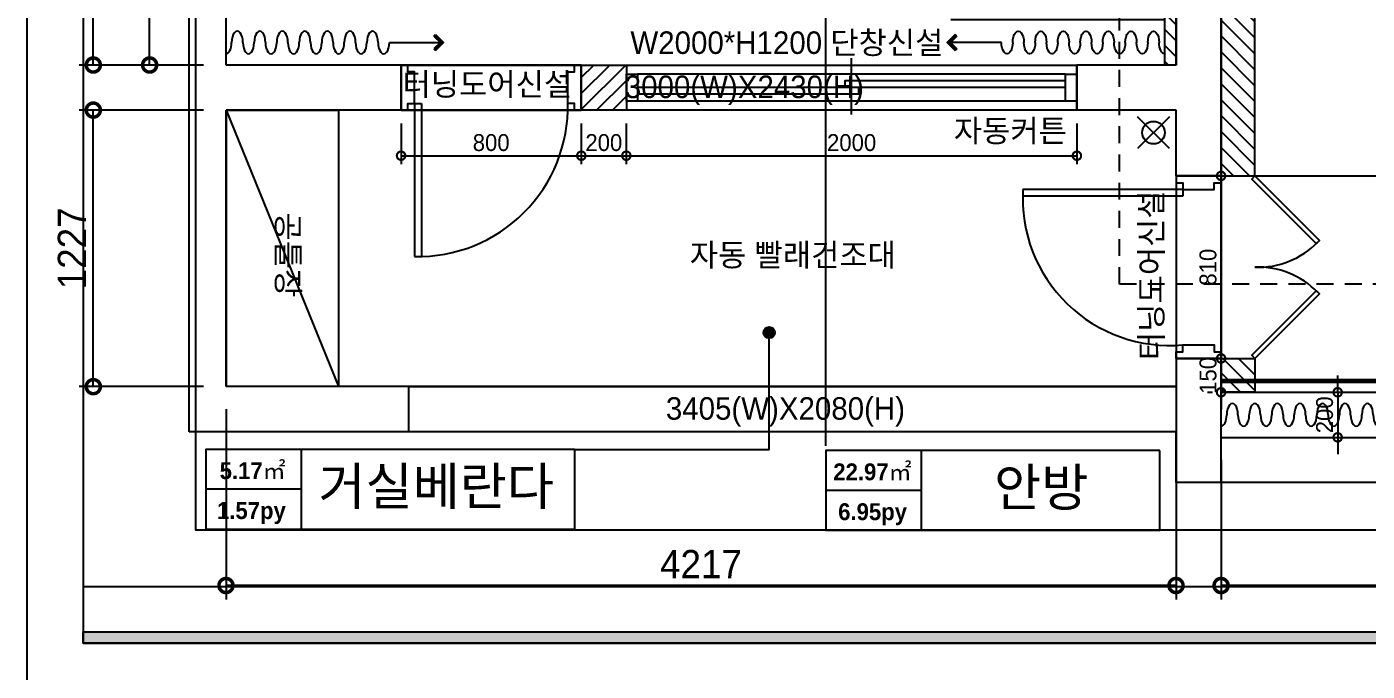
# Model space of a CAD drawing. Header units: inches. Extents: x -53835 to 52744, y -79586 to -50910.
# Drawn here: x -10292 to -4342, y -66135 to -63275 of the extents above; entities that cross this region are included whole.
import ezdxf
from ezdxf.enums import TextEntityAlignment as Align

# ---------------------------------------------------------------- set-up
doc = ezdxf.new("R2010")
doc.units = ezdxf.units.IN
doc.header["$LTSCALE"] = 50
doc.header["$MEASUREMENT"] = 0
doc.linetypes.add('HID', pattern=[2.5, 1.5, -1])
for name, color, linetype in [('0-ELC TEXT', 7, 'Continuous'), ('01. F-소품', 3, 'Continuous'), ('03-TEXT', 3, 'Continuous'), ('03-WAL NEW', 3, 'Continuous'), ('06-FUR', 6, 'Continuous'), ('06-LIGHT', 4, 'Continuous'), ('07-DIM WAL', 5, 'Continuous'), ('3.기호.계단선', 30, 'Continuous'), ('FORM(YOURNAME)-1', 1, 'Continuous'), ('FORM(YOURNAME)-11', 1, 'Continuous'), ('도면층2', 2, 'Continuous'), ('도면층4', 4, 'Continuous'), ('도면층5', 5, 'Continuous')]:
    doc.layers.add(name, color=color, linetype=linetype)
doc.styles.add('YOURNAME', font='HY울릉도M.TTF')
doc.styles.add('넥슨고딕', font='NEXONLv1GothicBold.ttf')
doc.styles.add('스타일1', font='HY울릉도M.TTF')
doc.styles.add('코레일둥고', font='Korail_Round_Gothic_Medium.ttf')
doc.dimstyles.new('30', dxfattribs={"dimscale": 30, "dimtxt": 2.5, "dimasz": 2.5, "dimexe": 1.25, "dimexo": 2, "dimtad": 1, "dimdec": 0, "dimtxsty": '스타일1', "dimblk": 'DOTSMALL', "dimcen": 2.5, "dimclrd": 1, "dimclre": 1, "dimclrt": 2, "dimadec": 0, "dimazin": 0, "dimtfac": 1, "dimtix": 1, "dimtmove": 0, "dimatfit": 3, "dimldrblk": 'DOTSMALL', "dimfxl": 1.25, "dimarcsym": 0})
doc.dimstyles.new('50', dxfattribs={"dimscale": 50, "dimtxt": 2.5, "dimasz": 2.5, "dimexe": 1.25, "dimexo": 2, "dimtad": 1, "dimtxsty": '스타일1', "dimblk": 'DOTSMALL', "dimcen": 2.5, "dimclrd": 1, "dimclre": 1, "dimclrt": 2, "dimadec": 0, "dimazin": 0, "dimtfac": 1, "dimtix": 1, "dimtmove": 0, "dimatfit": 3, "dimldrblk": 'DOTSMALL', "dimfxl": 1.25, "dimarcsym": 0})
pattern_1 = [(315, (-4561.74, -131353.64), (35.35534, 35.35534), [])]

# ---------------------------------------------------------------- blocks, each defined once
blk = doc.blocks.new('FORM-ELEVATION')
at = {"layer": 'FORM(YOURNAME)-11'}
h = blk.add_hatch(color=256, dxfattribs=at)
h.dxf.hatch_style = 1
h.paths.add_polyline_path([(-10309, 35708), (71691, 35708), (71691, 35508), (-10309, 35508)])
h.paths.add_polyline_path([(-10309, -21492), (71691, -21492), (71691, -21692), (-10309, -21692)])
at = {"layer": 'Defpoints', "color": 158}
blk.add_line((62481, -20692), (-10309, -20692), dxfattribs=at)
for points in [[(-10309, -21692), (71691, -21692), (71691, 35708), (-10309, 35708)], [(-8309, 33708), (61071, 33708), (61071, -19692), (-8309, -19692)]]:
    blk.add_lwpolyline(points, close=True, dxfattribs=at)
at = {"layer": 'FORM(YOURNAME)-11', "color": 250}
blk.add_lwpolyline([(-11309, -22692), (72691, -22692), (72691, 36708), (-11309, 36708)], close=True, dxfattribs=at)
at = {"layer": 'FORM(YOURNAME)-11'}
blk.add_lwpolyline([(-10309, -21492), (71691, -21492), (71691, -21692), (-10309, -21692)], close=True, dxfattribs=at)
at = {"layer": 'FORM(YOURNAME)-11', "color": 3, "style": 'YOURNAME'}
for tag, height, p in [('1', 450, (71041, -1219)), ('2', 450, (71041, -1863)), ('3', 450, (71041, -3150)), ('4', 450, (71041, -5081)), ('5', 515, (71041, -7398)), ('6', 515, (71041, -9650)), ('7', 515, (71041, -11903)), ('8', 515, (71041, -14155)), ('9', 515, (71041, -16408)), ('10', 515, (66791, -18596)), ('11', 515, (71041, -18660)), ('12', 515, (66791, -20848)), ('13', 515, (71041, -20848))]:
    blk.add_attdef(tag, text='', height=height, dxfattribs=at).set_placement(p, align=Align.MIDDLE_RIGHT)
blk = doc.blocks.new('vudauseh')
for p, q in [((-49483.3, -64902.5), (-49624.7, -65044)), ((-49483.3, -65044), (-49624.7, -64902.5))]:
    blk.add_line(p, q)
blk.add_circle((-49554, -64973.2), 50)
at = {"layer": '도면층2'}
for p, q in [((-53835, -66300.2), (-53835, -55341.2)), ((-53671, -64673.2), (-53671, -58000.2)), ((-49254, -65165.2), (-49254, -60605.2)), ((-49454, -64673.2), (-49454, -60760.2)), ((-52893.9, -64673.2), (-53671, -64673.2)), ((-52893.9, -64873.2), (-52893.9, -64673.2)), ((-49454, -64673.2), (-49894, -64673.2)), ((-49894, -64873.2), (-49894, -64673.2)), ((-53671, -66100.2), (-53671, -64873.2)), ((-52893.9, -64873.2), (-53671, -64873.2)), ((-49454, -64873.2), (-49894, -64873.2)), ((-49454, -65165.2), (-49454, -64873.2)), ((-49454, -65165.2), (-49254, -65165.2)), ((-49454, -65975.2), (-49254, -65975.2)), ((-49454, -65975.2), (-49454, -66100.2)), ((-49254, -66500.2), (-49254, -65975.2)), ((-49454, -66100.2), (-53671, -66100.2)), ((-49454, -66300.2), (-53835, -66300.2)), ((-49454, -66525.2), (-49454, -66300.2)), ((-49254, -66525.2), (-49454, -66525.2))]:
    blk.add_line(p, q, dxfattribs=at)
at = {"layer": '도면층4'}
for p, q in [((-49894, -64673.2), (-49894, -64873.2)), ((-49454, -65165.2), (-49254, -65165.2)), ((-49254, -65975.2), (-49454, -65975.2)), ((-49454, -65975.2), (-49254, -65975.2)), ((-43835, -66525.2), (-49254, -66525.2))]:
    blk.add_line(p, q, dxfattribs=at)
for points in [[(-49894, -64873.2), (-52893.9, -64873.2), (-52893.9, -64673.2), (-49894, -64673.2)], [(-49254, -66325.2), (-43835, -66325.2), (-43835, -66525.2), (-49254, -66525.2)]]:
    blk.add_lwpolyline(points, close=True, dxfattribs=at)
at = {"layer": '0-ELC TEXT', "style": '코레일둥고'}
blk.add_text('3000(W)X2430(H)', height=100, dxfattribs=at).set_placement((-51900.8, -64820))
blk = doc.blocks.new('_DOTSMALL')
at = {"color": 0, "linetype": 'ByBlock', "const_width": 0.5}
blk.add_lwpolyline([(-0.0625, 0, 1), (0.0625, 0, 1)], format="xyb", close=True, dxfattribs=at)
blk = doc.blocks.new('*D177')
at = {"layer": '07-DIM WAL', "color": 1, "lineweight": -2, "transparency": 16777216}
for p, q in [((-4990.4, -65197), (-4990.4, -65817)), ((428.6, -65197), (428.6, -65817)), ((428.6, -65754.5), (-4990.4, -65754.5))]:
    blk.add_line(p, q, dxfattribs=at)
at = {"layer": 'Defpoints', "color": 0, "transparency": 16777216}
for p in [(-4990.4, -65097), (428.6, -65097), (-4990.4, -65754.5)]:
    blk.add_point(p, dxfattribs=at)
at = {"layer": '07-DIM WAL', "color": 1, "lineweight": -2, "transparency": 16777216, "xscale": 125, "yscale": 125, "zscale": 125, "rotation": 180}
blk.add_blockref('_DOTSMALL', (-4990.4, -65754.5), dxfattribs=at)
at = {"layer": '07-DIM WAL', "color": 1, "lineweight": -2, "transparency": 16777216, "xscale": 125, "yscale": 125, "zscale": 125}
blk.add_blockref('_DOTSMALL', (428.6, -65754.5), dxfattribs=at)
at = {"layer": '07-DIM WAL', "color": 2, "transparency": 16777216, "insert": (-2280.9, -65658.3), "char_height": 125, "attachment_point": 5, "style": '스타일1'}
blk.add_mtext('5419', dxfattribs=at)
blk = doc.blocks.new('*D178')
at = {"layer": '07-DIM WAL', "color": 1, "lineweight": -2, "transparency": 16777216}
for p, q in [((-9407.4, -64972), (-9407.4, -65817)), ((-5190.4, -64972), (-5190.4, -65817)), ((-5190.4, -65754.5), (-9407.4, -65754.5))]:
    blk.add_line(p, q, dxfattribs=at)
at = {"layer": 'Defpoints', "color": 0, "transparency": 16777216}
for p in [(-9407.4, -64872), (-5190.4, -64872), (-9407.4, -65754.5)]:
    blk.add_point(p, dxfattribs=at)
at = {"layer": '07-DIM WAL', "color": 1, "lineweight": -2, "transparency": 16777216, "xscale": 125, "yscale": 125, "zscale": 125, "rotation": 180}
blk.add_blockref('_DOTSMALL', (-9407.4, -65754.5), dxfattribs=at)
at = {"layer": '07-DIM WAL', "color": 1, "lineweight": -2, "transparency": 16777216, "xscale": 125, "yscale": 125, "zscale": 125}
blk.add_blockref('_DOTSMALL', (-5190.4, -65754.5), dxfattribs=at)
at = {"layer": '07-DIM WAL', "color": 2, "transparency": 16777216, "insert": (-7298.9, -65659.3), "char_height": 125, "attachment_point": 5, "style": '스타일1'}
blk.add_mtext('4217', dxfattribs=at)
blk = doc.blocks.new('*D179')
at = {"layer": '07-DIM WAL', "color": 1, "lineweight": -2, "transparency": 16777216}
for p, q in [((-9507.4, -63645), (-10058.9, -63645)), ((-9996.4, -64872), (-9996.4, -63645)), ((-9507.4, -64872), (-10058.9, -64872))]:
    blk.add_line(p, q, dxfattribs=at)
at = {"layer": 'Defpoints', "color": 0, "transparency": 16777216}
for p in [(-9996.4, -63645), (-9407.4, -63645), (-9407.4, -64872)]:
    blk.add_point(p, dxfattribs=at)
at = {"layer": '07-DIM WAL', "color": 1, "lineweight": -2, "transparency": 16777216, "xscale": 125, "yscale": 125, "zscale": 125}
for p, rotation in [((-9996.4, -63645), 90), ((-9996.4, -64872), 270)]:
    blk.add_blockref('_DOTSMALL', p, dxfattribs=dict(at, rotation=rotation))
at = {"layer": '07-DIM WAL', "color": 2, "transparency": 16777216, "insert": (-10091.5, -64258.5), "char_height": 125, "attachment_point": 5, "rotation": 90, "style": '스타일1'}
blk.add_mtext('1227', dxfattribs=at)
blk = doc.blocks.new('*D180')
at = {"layer": '07-DIM WAL', "color": 1, "lineweight": -2, "transparency": 16777216}
for p, q in [((-9507.4, -56772), (-10058.9, -56772)), ((-9996.4, -63445), (-9996.4, -56772)), ((-9507.4, -63445), (-10058.9, -63445))]:
    blk.add_line(p, q, dxfattribs=at)
at = {"layer": 'Defpoints', "color": 0, "transparency": 16777216}
for p in [(-9996.4, -56772), (-9407.4, -56772), (-9407.4, -63445)]:
    blk.add_point(p, dxfattribs=at)
at = {"layer": '07-DIM WAL', "color": 1, "lineweight": -2, "transparency": 16777216, "xscale": 125, "yscale": 125, "zscale": 125}
for p, rotation in [((-9996.4, -56772), 90), ((-9996.4, -63445), 270)]:
    blk.add_blockref('_DOTSMALL', p, dxfattribs=dict(at, rotation=rotation))
at = {"layer": '07-DIM WAL', "color": 2, "transparency": 16777216, "insert": (-10092.7, -60108.5), "char_height": 125, "attachment_point": 5, "rotation": 90, "style": '스타일1'}
blk.add_mtext('6673', dxfattribs=at)
blk = doc.blocks.new('*D145')
at = {"layer": '07-DIM WAL', "color": 1, "lineweight": -2, "transparency": 16777216}
for p, q in [((-9507.4, -59532), (-9808.9, -59532)), ((-9746.4, -63445), (-9746.4, -59532)), ((-9507.4, -63445), (-9808.9, -63445))]:
    blk.add_line(p, q, dxfattribs=at)
at = {"layer": 'Defpoints', "color": 0, "transparency": 16777216}
for p in [(-9746.4, -59532), (-9407.4, -59532), (-9407.4, -63445)]:
    blk.add_point(p, dxfattribs=at)
at = {"layer": '07-DIM WAL', "color": 1, "lineweight": -2, "transparency": 16777216, "xscale": 125, "yscale": 125, "zscale": 125}
for p, rotation in [((-9746.4, -59532), 90), ((-9746.4, -63445), 270)]:
    blk.add_blockref('_DOTSMALL', p, dxfattribs=dict(at, rotation=rotation))
at = {"layer": '07-DIM WAL', "color": 2, "transparency": 16777216, "insert": (-9842.7, -61488.5), "char_height": 125, "attachment_point": 5, "rotation": 90, "style": '스타일1'}
blk.add_mtext('3913', dxfattribs=at)
blk = doc.blocks.new('*D216')
at = {"layer": '07-DIM WAL', "color": 1, "lineweight": -2, "transparency": 16777216}
for p, q in [((-8630.3, -63705), (-8630.3, -63884.9)), ((-7830.3, -63705), (-7830.3, -63884.9)), ((-8630.3, -63847.4), (-7830.3, -63847.4))]:
    blk.add_line(p, q, dxfattribs=at)
at = {"layer": 'Defpoints', "color": 0, "transparency": 16777216}
for p in [(-8630.3, -63645), (-7830.3, -63645), (-7830.3, -63847.4)]:
    blk.add_point(p, dxfattribs=at)
at = {"layer": '07-DIM WAL', "color": 1, "lineweight": -2, "transparency": 16777216, "xscale": 75, "yscale": 75, "zscale": 75, "rotation": 180}
blk.add_blockref('_DOTSMALL', (-8630.3, -63847.4), dxfattribs=at)
at = {"layer": '07-DIM WAL', "color": 1, "lineweight": -2, "transparency": 16777216, "xscale": 75, "yscale": 75, "zscale": 75}
blk.add_blockref('_DOTSMALL', (-7830.3, -63847.4), dxfattribs=at)
at = {"layer": '07-DIM WAL', "color": 2, "transparency": 16777216, "insert": (-8230.3, -63789.6), "char_height": 75, "attachment_point": 5, "style": '스타일1'}
blk.add_mtext('800', dxfattribs=at)
blk = doc.blocks.new('*D217')
at = {"layer": '07-DIM WAL', "color": 1, "lineweight": -2, "transparency": 16777216}
for p, q in [((-7830.3, -63705), (-7830.3, -63884.9)), ((-7630.4, -63705), (-7630.4, -63884.9)), ((-7905.3, -63847.4), (-7555.4, -63847.4))]:
    blk.add_line(p, q, dxfattribs=at)
at = {"layer": 'Defpoints', "color": 0, "transparency": 16777216}
for p in [(-7830.3, -63645), (-7630.4, -63645), (-7630.4, -63847.4)]:
    blk.add_point(p, dxfattribs=at)
at = {"layer": '07-DIM WAL', "color": 1, "lineweight": -2, "transparency": 16777216, "xscale": 75, "yscale": 75, "zscale": 75}
blk.add_blockref('_DOTSMALL', (-7830.3, -63847.4), dxfattribs=at)
at = {"layer": '07-DIM WAL', "color": 1, "lineweight": -2, "transparency": 16777216, "xscale": 75, "yscale": 75, "zscale": 75, "rotation": 180}
blk.add_blockref('_DOTSMALL', (-7630.4, -63847.4), dxfattribs=at)
at = {"layer": '07-DIM WAL', "color": 2, "transparency": 16777216, "insert": (-7730.3, -63789.6), "char_height": 75, "attachment_point": 5, "style": '스타일1'}
blk.add_mtext('200', dxfattribs=at)
blk = doc.blocks.new('*D218')
at = {"layer": '07-DIM WAL', "color": 1, "lineweight": -2, "transparency": 16777216}
for p, q in [((-7630.4, -63705), (-7630.4, -63884.9)), ((-5630.4, -63705), (-5630.4, -63884.9)), ((-7630.4, -63847.4), (-5630.4, -63847.4))]:
    blk.add_line(p, q, dxfattribs=at)
at = {"layer": 'Defpoints', "color": 0, "transparency": 16777216}
for p in [(-7630.4, -63645), (-5630.4, -63645), (-5630.4, -63847.4)]:
    blk.add_point(p, dxfattribs=at)
at = {"layer": '07-DIM WAL', "color": 1, "lineweight": -2, "transparency": 16777216, "xscale": 75, "yscale": 75, "zscale": 75, "rotation": 180}
blk.add_blockref('_DOTSMALL', (-7630.4, -63847.4), dxfattribs=at)
at = {"layer": '07-DIM WAL', "color": 1, "lineweight": -2, "transparency": 16777216, "xscale": 75, "yscale": 75, "zscale": 75}
blk.add_blockref('_DOTSMALL', (-5630.4, -63847.4), dxfattribs=at)
at = {"layer": '07-DIM WAL', "color": 2, "transparency": 16777216, "insert": (-6630.4, -63789.6), "char_height": 75, "attachment_point": 5, "style": '스타일1'}
blk.add_mtext('2000', dxfattribs=at)
blk = doc.blocks.new('*D230')
at = {"layer": '07-DIM WAL', "color": 1, "lineweight": -2, "transparency": 16777216}
for p, q in [((-4472.8, -64897), (-4472.8, -64822)), ((-4780.4, -64897), (-4435.3, -64897)), ((-4472.8, -64897), (-4472.8, -65097)), ((-4780.4, -65097), (-4435.3, -65097)), ((-4472.8, -65097), (-4472.8, -65172))]:
    blk.add_line(p, q, dxfattribs=at)
at = {"layer": 'Defpoints', "color": 0, "transparency": 16777216}
for p in [(-4840.4, -64897), (-4840.4, -65097), (-4472.8, -65097)]:
    blk.add_point(p, dxfattribs=at)
at = {"layer": '07-DIM WAL', "color": 1, "lineweight": -2, "transparency": 16777216, "xscale": 75, "yscale": 75, "zscale": 75}
for p, rotation in [((-4472.8, -64897), 270), ((-4472.8, -65097), 90)]:
    blk.add_blockref('_DOTSMALL', p, dxfattribs=dict(at, rotation=rotation))
at = {"layer": '07-DIM WAL', "color": 2, "transparency": 16777216, "insert": (-4530.6, -64997), "char_height": 75, "attachment_point": 5, "rotation": 90, "style": '스타일1'}
blk.add_mtext('200', dxfattribs=at)
blk = doc.blocks.new('FFSFDF')
at = {"layer": '01. F-소품'}
blk.add_hatch(color=8, dxfattribs=at).paths.add_polyline_path([(1567672.9, 1746751.1), (1567679.9, 1746744.1), (1567715.3, 1746779.4), (1567679.9, 1746814.8), (1567672.9, 1746807.7), (1567701.2, 1746779.4)])
at = {"layer": '01. F-소품', "color": 8}
for p, q in [((1567672.9, 1746807.7), (1567679.9, 1746814.8)), ((1567474.8, 1746779.4), (1567701.2, 1746779.4)), ((1567672.9, 1746751.1), (1567679.9, 1746744.1))]:
    blk.add_line(p, q, dxfattribs=at)
for points in [[(1567672.9, 1746807.7), (1567701.2, 1746779.4), (1567672.9, 1746751.1)], [(1567679.9, 1746814.8), (1567715.3, 1746779.4), (1567679.9, 1746744.1)]]:
    blk.add_lwpolyline(points, dxfattribs=at)
for centre, start_param, end_param in [((1566799.8, 1746779.4), 1.570796, 4.712389), ((1566899.8, 1746779.4), 1.570796, 4.712389), ((1566999.8, 1746779.4), 1.570796, 4.712389), ((1567099.8, 1746779.4), 1.570796, 4.712389), ((1567199.8, 1746779.4), 1.570796, 4.712389), ((1567299.8, 1746779.4), 1.570796, 4.712389), ((1567399.8, 1746779.4), 1.570796, 4.712389), ((1566749.8, 1746779.4), 6.283185, 7.853982), ((1566849.8, 1746779.4), 4.712389, 7.853982), ((1566949.8, 1746779.4), 4.712389, 7.853982), ((1567049.8, 1746779.4), 4.712389, 7.853982), ((1567149.8, 1746779.4), 4.712389, 7.853982), ((1567249.8, 1746779.4), 4.712389, 7.853982), ((1567349.8, 1746779.4), 4.712389, 7.853982), ((1567449.8, 1746779.4), 4.712389, 7.853982)]:
    blk.add_ellipse(centre, major_axis=(0, -50), ratio=0.5, start_param=start_param, end_param=end_param, dxfattribs=at)
blk = doc.blocks.new('*D276')
at = {"layer": '07-DIM WAL', "color": 1, "lineweight": -2, "transparency": 16777216}
for p, q in [((-5050.4, -59377), (-5027.9, -59377)), ((-4990.4, -59377), (-4990.4, -63937)), ((-5050.4, -63937), (-5027.9, -63937))]:
    blk.add_line(p, q, dxfattribs=at)
at = {"layer": 'Defpoints', "color": 0, "transparency": 16777216}
for p in [(-4990.4, -59377), (-4990.4, -63937), (-4990.4, -63937)]:
    blk.add_point(p, dxfattribs=at)
at = {"layer": '07-DIM WAL', "color": 1, "lineweight": -2, "transparency": 16777216, "xscale": 75, "yscale": 75, "zscale": 75}
for p, rotation in [((-4990.4, -59377), 90), ((-4990.4, -63937), 270)]:
    blk.add_blockref('_DOTSMALL', p, dxfattribs=dict(at, rotation=rotation))
at = {"layer": '07-DIM WAL', "color": 2, "transparency": 16777216, "insert": (-5048.2, -61657), "char_height": 75, "attachment_point": 5, "rotation": 90, "style": '스타일1'}
blk.add_mtext('4560', dxfattribs=at)
blk = doc.blocks.new('*D277')
at = {"layer": '07-DIM WAL', "color": 1, "lineweight": -2, "transparency": 16777216}
for p, q in [((-5050.4, -63937), (-5027.9, -63937)), ((-4990.4, -63937), (-4990.4, -64747)), ((-5050.4, -64747), (-5027.9, -64747))]:
    blk.add_line(p, q, dxfattribs=at)
at = {"layer": 'Defpoints', "color": 0, "transparency": 16777216}
for p in [(-4990.4, -63937), (-4990.4, -64747), (-4990.4, -64747)]:
    blk.add_point(p, dxfattribs=at)
at = {"layer": '07-DIM WAL', "color": 1, "lineweight": -2, "transparency": 16777216, "xscale": 75, "yscale": 75, "zscale": 75}
for p, rotation in [((-4990.4, -63937), 90), ((-4990.4, -64747), 270)]:
    blk.add_blockref('_DOTSMALL', p, dxfattribs=dict(at, rotation=rotation))
at = {"layer": '07-DIM WAL', "color": 2, "transparency": 16777216, "insert": (-5048.2, -64342), "char_height": 75, "attachment_point": 5, "rotation": 90, "style": '스타일1'}
blk.add_mtext('810', dxfattribs=at)
blk = doc.blocks.new('*D278')
at = {"layer": '07-DIM WAL', "color": 1, "lineweight": -2, "transparency": 16777216}
for p, q in [((-4990.4, -64672), (-4990.4, -64972)), ((-5050.4, -64747), (-5027.9, -64747)), ((-5050.4, -64897), (-5027.9, -64897))]:
    blk.add_line(p, q, dxfattribs=at)
at = {"layer": 'Defpoints', "color": 0, "transparency": 16777216}
for p in [(-4990.4, -64747), (-4990.4, -64897), (-4990.4, -64897)]:
    blk.add_point(p, dxfattribs=at)
at = {"layer": '07-DIM WAL', "color": 1, "lineweight": -2, "transparency": 16777216, "xscale": 75, "yscale": 75, "zscale": 75}
for p, rotation in [((-4990.4, -64747), 270), ((-4990.4, -64897), 90)]:
    blk.add_blockref('_DOTSMALL', p, dxfattribs=dict(at, rotation=rotation))
at = {"layer": '07-DIM WAL', "color": 2, "transparency": 16777216, "insert": (-5048.1, -64822), "char_height": 75, "attachment_point": 5, "rotation": 90, "style": '스타일1'}
blk.add_mtext('150', dxfattribs=at)

msp = doc.modelspace()

# ---------------------------------------------------------------- hatches: boundary and pattern name
at = {"layer": '0-ELC TEXT'}
h = msp.add_hatch(color=256, dxfattribs=at)
h.dxf.hatch_style = 1
edge = h.paths.add_edge_path()
edge.add_arc((-6996.334, -64632.043), 25, -90, 270, ccw=False)
h = msp.add_hatch(color=256, dxfattribs=at)
h.dxf.hatch_style = 1
edge = h.paths.add_edge_path()
edge.add_arc((-6996.334, -64632.043), 25, -90, 270, ccw=False)
at = {"layer": '03-WAL NEW'}
h = msp.add_hatch(dxfattribs=at)
h.set_pattern_fill('_USER', color=256, scale=50, angle=315, pattern_type=0)
h.set_pattern_definition(pattern_1)
h.paths.add_polyline_path([(-5190.369, -63445.002), (-5240.369, -63445.002), (-5240.369, -59532.002), (-5190.369, -59532.002)])
h = msp.add_hatch(dxfattribs=at)
h.set_pattern_fill('_USER', color=256, scale=50, angle=315, pattern_type=0)
h.set_pattern_definition([(315, (0, 0), (35.35534, 35.35534), [])])
h.paths.add_polyline_path([(-4840.369, -62257.002), (-4990.369, -62257.002), (-4990.369, -63937.002), (-4840.369, -63937.002)])
h = msp.add_hatch(dxfattribs=at)
h.set_pattern_fill('_USER', color=256, scale=50, angle=45, style=0, pattern_type=0)
h.set_pattern_definition([(45, (29745.77, 1228.24), (-35.35534, 35.35534), [])])
h.paths.add_polyline_path([(-7630.369, -63645.002), (-7830.282, -63645.002), (-7830.282, -63445.002), (-7630.369, -63445.002)])
h = msp.add_hatch(dxfattribs=at)
h.set_pattern_fill('_USER', color=256, scale=50, angle=315, pattern_type=0)
h.set_pattern_definition(pattern_1)
h.paths.add_polyline_path([(-4990.369, -64747.002), (-4840.369, -64747.002), (-4840.369, -64897.002), (-4990.369, -64897.002)])

# ---------------------------------------------------------------- linework, layer by layer
at = {"color": 0, "linetype": 'Continuous'}
for p, q in [((-6630.369, -63665.002), (-6630.369, -63415.002)), ((-5680.369, -63485.002), (-7580.369, -63485.002)), ((-5680.369, -63545.002), (-7580.369, -63545.002)), ((-5680.369, -63605.002), (-7580.369, -63605.002))]:
    msp.add_line(p, q, dxfattribs=at)
for points in [[(-7580.369, -63485.002), (-7580.369, -63605.002), (-7630.369, -63605.002), (-7630.369, -63485.002)], [(-5630.369, -63485.002), (-5630.369, -63605.002), (-5680.369, -63605.002), (-5680.369, -63485.002)]]:
    msp.add_lwpolyline(points, close=True, dxfattribs=at)
for points in [[(-5680.369, -63515.002), (-6660.369, -63515.002), (-6660.369, -63545.002)], [(-6600.369, -63545.002), (-6600.369, -63575.002), (-7580.369, -63575.002)]]:
    msp.add_lwpolyline(points, dxfattribs=at)
at = {"layer": '0-ELC TEXT'}
for p, q in [((-6744.664, -65134.029), (-6744.664, -63117.362)), ((-9071.677, -65504.502), (-9071.677, -65150.743)), ((-6319.972, -65509.502), (-6319.972, -65155.743)), ((-9071.677, -65327.623), (-9496.369, -65327.623)), ((-6319.972, -65332.623), (-6744.664, -65332.623))]:
    msp.add_line(p, q, dxfattribs=at)
msp.add_lwpolyline([(-7858.543, -65150.743), (-6996.334, -65150.743), (-6996.334, -64632.043)], dxfattribs=at)
for points in [[(-7858.543, -65150.743), (-9496.369, -65150.743), (-9496.369, -65504.502), (-7858.543, -65504.502)], [(-5262.769, -65155.743), (-6744.664, -65155.743), (-6744.664, -65509.502), (-5262.769, -65509.502)]]:
    msp.add_lwpolyline(points, close=True, dxfattribs=at)
msp.add_circle((-6996.334, -64632.043), 25, dxfattribs=at)
msp.add_circle((-6996.334, -64632.043), 25, dxfattribs=at)
at = {"layer": '03-WAL NEW'}
for points in [[(-4990.369, -63937.002), (-4840.369, -63937.002), (-4840.369, -59377.002), (-4990.369, -59377.002)], [(-7630.369, -63645.002), (-7830.282, -63645.002), (-7830.282, -63445.002), (-7630.369, -63445.002)], [(-4990.369, -64747.002), (-4840.369, -64747.002), (-4840.369, -64897.002), (-4990.369, -64897.002)]]:
    msp.add_lwpolyline(points, close=True, dxfattribs=at)
msp.add_lwpolyline([(-5190.369, -63445.002), (-5240.369, -63445.002), (-5240.369, -59532.002), (-5190.369, -59532.002), (-5190.369, -63445.002)], dxfattribs=at)
at = {"layer": '06-FUR'}
for q in [(-9407.369, -64872.002), (-8907.369, -64872.002)]:
    msp.add_line((-9407.369, -63645.002), q, dxfattribs=at)
for points in [[(-9407.369, -63645.002), (-8907.369, -63645.002), (-8907.369, -64872.002), (-9407.369, -64872.002)], [(-4840.369, -63937.002), (-4553.991, -64223.38), (-4568.133, -64237.523), (-4854.511, -63951.144), (-4840.369, -63937.002)], [(-4840.369, -64747.002), (-4553.991, -64460.624), (-4568.133, -64446.482), (-4854.511, -64732.86), (-4840.369, -64747.002)]]:
    msp.add_lwpolyline(points, dxfattribs=at)
for centre, start, end in [((-4825.965, -63972.619), 267.7669117, 315.7749955), ((-4825.965, -64711.385), 44.2250045, 92.2330883)]:
    msp.add_arc(centre, 369.664, start, end, dxfattribs=at)
at = {"layer": '06-LIGHT'}
for p, q in [((-4990.369, -63937.002), (428.631, -63937.002)), ((-4990.369, -64897.002), (428.631, -64897.002))]:
    msp.add_line(p, q, dxfattribs=at)
msp.add_lwpolyline([(-5240.369, -63445.002), (-5240.369, -63245.002), (-6190.369, -63245.002)], dxfattribs=at)
at = {"layer": '06-LIGHT', "color": 10, "linetype": 'HID', "const_width": 20}
msp.add_lwpolyline([(-4990.369, -64847.002), (428.631, -64847.002)], dxfattribs=at)
at = {"layer": '3.기호.계단선', "linetype": 'HID'}
msp.add_lwpolyline([(-3116.229, -64417.002), (-5441.345, -64417.002), (-5441.345, -62641.086), (-5690.369, -62641.086), (-5690.369, -62060.39)], dxfattribs=at)
at = {"layer": '도면층4'}
for p, q in [((-7830.282, -63445.002), (-8630.282, -63445.002)), ((-8630.282, -63645.002), (-7830.282, -63645.002)), ((-8570.282, -63615.002), (-8570.282, -64295.002)), ((-8570.282, -63615.002), (-8540.282, -63615.002)), ((-8540.282, -63615.002), (-8540.282, -64294.446)), ((-5190.369, -63937.002), (-5190.369, -64747.002)), ((-4990.369, -64747.002), (-4990.369, -63937.002)), ((-5160.369, -63997.002), (-5870.369, -63997.002)), ((-5870.369, -63997.002), (-5870.369, -64027.002)), ((-5160.369, -63997.002), (-5160.369, -64027.002)), ((-5160.369, -64027.002), (-5869.813, -64027.002))]:
    msp.add_line(p, q, dxfattribs=at)
for points in [[(-8630.282, -63645.002), (-8600.282, -63645.002), (-8600.282, -63615.002), (-8570.282, -63615.002), (-8570.282, -63475.002), (-8600.282, -63475.002), (-8600.282, -63445.002), (-8630.282, -63445.002), (-8630.282, -63645.002)], [(-7830.282, -63645.002), (-7860.282, -63645.002), (-7860.282, -63615.002), (-7890.282, -63615.002), (-7890.282, -63475.002), (-7860.282, -63475.002), (-7860.282, -63445.002), (-7830.282, -63445.002), (-7830.282, -63645.002)], [(-5190.369, -63937.002), (-5190.369, -63967.002), (-5160.369, -63967.002), (-5160.369, -63997.002), (-5020.369, -63997.002), (-5020.369, -63967.002), (-4990.369, -63967.002), (-4990.369, -63937.002), (-5190.369, -63937.002)], [(-5190.369, -64747.002), (-5190.369, -64717.002), (-5160.369, -64717.002), (-5160.369, -64687.002), (-5020.369, -64687.002), (-5020.369, -64717.002), (-4990.369, -64717.002), (-4990.369, -64747.002), (-5190.369, -64747.002)]]:
    msp.add_lwpolyline(points, dxfattribs=at)
msp.add_lwpolyline([(-5190.369, -65072.002), (-8595.369, -65072.002), (-8595.369, -64872.002), (-5190.369, -64872.002)], close=True, dxfattribs=at)
at = {"layer": '도면층5'}
for centre, radius, start, end in [((-8555.282, -63629.458), 665.157, 268.7078097, 1.2453448), ((-5217.666, -64036.195), 653.324, 176.5607529, 275.0313105)]:
    msp.add_arc(centre, radius, start, end, dxfattribs=at)

# ---------------------------------------------------------------- block references
msp.add_blockref('vudauseh', (44263.598, 1228.239))
at = {"color": 0}
for p in [(-1576157.132, -1810124.431), (-1571740.132, -1811776.431)]:
    msp.add_blockref('FFSFDF', p, dxfattribs=at)
at = {"color": 0, "xscale": -1}
msp.add_blockref('FFSFDF', (1561509.394, -1810124.431), dxfattribs=at)
at = {"layer": 'FORM(YOURNAME)-1', "xscale": 0.2500000000000001, "yscale": 0.2500000000000001, "zscale": 0.2500000000000001}
msp.add_blockref('FORM-ELEVATION', (-7464.457, -60586.552), dxfattribs=at)

# ---------------------------------------------------------------- texts
at = {"layer": '0-ELC TEXT', "style": '코레일둥고'}
for s, p in [('W2000*H1200 단창신설', (-7612.256, -63395.866)), ('터닝도어신설', (-8623.751, -63580.381)), ('자동커튼', (-6176.675, -63786.864)), ('자동 빨래건조대', (-7348.623, -64337.579)), ('3405(W)X2080(H)', (-7454.902, -65018.772))]:
    msp.add_text(s, height=100, dxfattribs=at).set_placement(p)
for s, rotation, p in [('터닝도어신설', 90, (-5250.528, -64754.09)), ('공틀장', 270, (-9181.85, -64098.901))]:
    msp.add_text(s, height=100, rotation=rotation, dxfattribs=at).set_placement(p)
at = {"layer": '03-TEXT'}
for s, height, style, p in [('5.17㎡', 75, '넥슨고딕', (-9288.948, -65282.537)), ('거실베란다', 166.6667, '코레일둥고', (-8474.344, -65397.043)), ('22.97㎡', 75, '넥슨고딕', (-6537.736, -65287.537)), ('안방', 166.6667, '코레일둥고', (-5788.812, -65402.043)), ('1.57py', 75, '넥슨고딕', (-9294.676, -65459.417)), ('6.95py', 75, '넥슨고딕', (-6537.247, -65464.417))]:
    msp.add_text(s, height=height, dxfattribs=dict(at, style=style)).set_placement(p, align=Align.CENTER)

# ---------------------------------------------------------------- dimensions: what is measured, and where the dimension line sits
at = {"layer": '07-DIM WAL'}
for base, p1, p2, angle, dimstyle, picture, middle in [((-9996.369, -56772.002), (-9407.369, -63445.002), (-9407.369, -56772.002), 90, '50', '*D180', (-10092.699, -60108.502)), ((-4990.369, -63937.002), (-4990.369, -59377.002), (-4990.369, -63937.002), 90, '30', '*D276', (-5048.167, -61657.002)), ((-9746.369, -59532.002), (-9407.369, -63445.002), (-9407.369, -59532.002), 90, '50', '*D145', (-9842.699, -61488.502)), ((-9996.369, -63645.002), (-9407.369, -64872.002), (-9407.369, -63645.002), 90, '50', '*D179', (-10091.534, -64258.502)), ((-4990.369, -64747.002), (-4990.369, -63937.002), (-4990.369, -64747.002), 90, '30', '*D277', (-5048.167, -64342.002)), ((-4990.369, -64897.002), (-4990.369, -64747.002), (-4990.369, -64897.002), 90, '30', '*D278', (-5048.117, -64822.002)), ((-4472.834, -65097.002), (-4840.369, -64897.002), (-4840.369, -65097.002), 90, '30', '*D230', (-4530.582, -64997.002)), ((-9407.369, -65754.502), (-5190.369, -64872.002), (-9407.369, -64872.002), 180, '50', '*D178', (-7298.869, -65659.337)), ((-4990.369, -65754.502), (428.631, -65097.002), (-4990.369, -65097.002), 180, '50', '*D177', (-2280.869, -65658.339))]:
    dim = msp.add_linear_dim(base=base, p1=p1, p2=p2, angle=angle, dimstyle=dimstyle, dxfattribs=at)
    dim.commit()
    dim.dimension.update_dxf_attribs({"geometry": picture, "text_midpoint": middle})
for base, p1, p2, picture, middle in [((-7830.282, -63847.365), (-8630.282, -63645.002), (-7830.282, -63645.002), '*D216', (-8230.282, -63789.567)), ((-7630.369, -63847.365), (-7830.282, -63645.002), (-7630.369, -63645.002), '*D217', (-7730.326, -63789.617)), ((-5630.369, -63847.365), (-7630.369, -63645.002), (-5630.369, -63645.002), '*D218', (-6630.369, -63789.617))]:
    dim = msp.add_linear_dim(base=base, p1=p1, p2=p2, dimstyle='30', dxfattribs=at)
    dim.commit()
    dim.dimension.update_dxf_attribs({"geometry": picture, "text_midpoint": middle})

doc.saveas('drawing.dxf')
